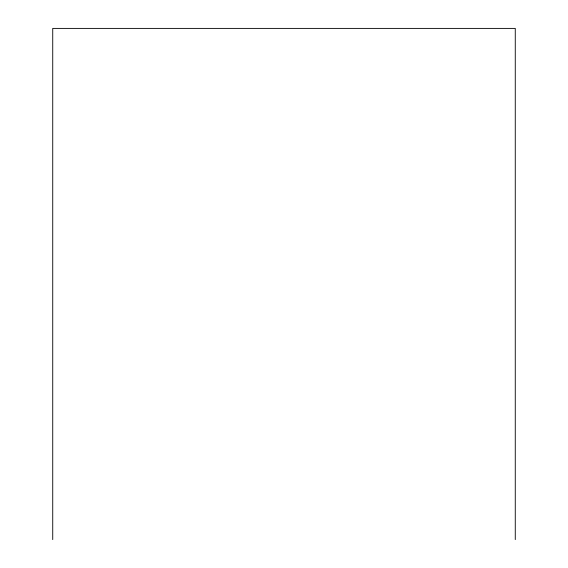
<?xml version="1.0" encoding="UTF-8"?>
<svg xmlns="http://www.w3.org/2000/svg" width="568" height="568" viewBox="0 0 568 568"><rect width="100%" height="100%" fill="white"/><g stroke="black" fill="none" stroke-linecap="round" stroke-linejoin="round"><path stroke-width="0.85" d="M515.268 539.6L515.268 28.4L52.732 28.4L52.732 539.6"/></g></svg>
